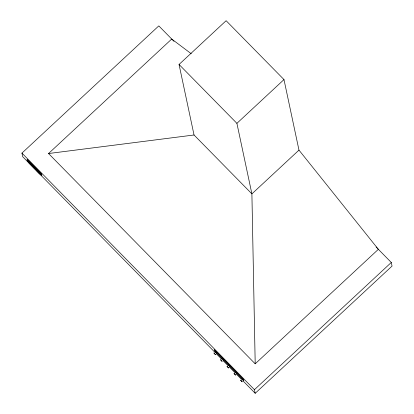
<?xml version="1.0" encoding="UTF-8"?>
<svg xmlns="http://www.w3.org/2000/svg" width="414" height="414" viewBox="0 0 414 414"><rect width="100%" height="100%" fill="white"/><g stroke="black" fill="none" stroke-linecap="round" stroke-linejoin="round"><path stroke-width="0.62" d="M214.866 352.257L22.718 156.725L21.947 153.108L158.8 25.891L173.978 41.338M34.942 168.808L27.371 161.103L27.081 159.752L27.355 159.499L41.607 174.004L41.897 175.35L41.623 175.608L36.277 170.17M27.371 161.103L27.645 160.849M255.2 363.818L251.898 193.871L194.037 134.99L179.045 64.465L226.122 20.7L283.983 79.581L298.975 150.111L378.365 249.321L255.2 363.818L48.547 153.532L171.717 39.035L191.247 53.727M41.623 175.608L41.333 174.258L41.607 174.004M298.975 150.111L251.898 193.871L236.906 123.341L283.983 79.581M391.282 262.466L392.053 266.083L255.2 393.3L254.434 389.683L391.282 262.466L376.103 247.018M216.745 353.375L215.264 351.776L215.399 352.009M229.827 366.695L228.352 365.091L228.481 365.324M48.547 153.532L194.037 134.99M223.084 359.906C224.134 360.578 221.656 357.841 222.002 358.731M235.426 372.186L236.901 373.79L236.56 373.614M242.035 378.913L243.51 380.513L243.168 380.342M179.045 64.465L236.906 123.341M21.947 153.108L254.434 389.683M27.081 159.752L41.333 174.258M216.227 353.639L221.666 359.176M223.027 360.558L228.011 365.629M229.372 367.016L235.261 373.009M236.166 373.93L241.605 379.467M242.966 380.849L255.2 393.3M27.355 159.499L27.547 160.399M213.976 353.023L215.451 354.627L213.976 353.023M220.579 359.75L222.059 361.35L220.579 359.75M227.058 366.338L228.538 367.942L227.058 366.338M234.055 373.459L235.535 375.063L234.055 373.459M240.663 380.181L242.143 381.786L240.663 380.181M243.582 379.478L214.198 349.576L214.468 350.829L243.846 380.725L243.582 379.478M39.516 172.757L28.752 161.807L29.016 163.054L39.78 174.004L39.516 172.757"/></g></svg>
